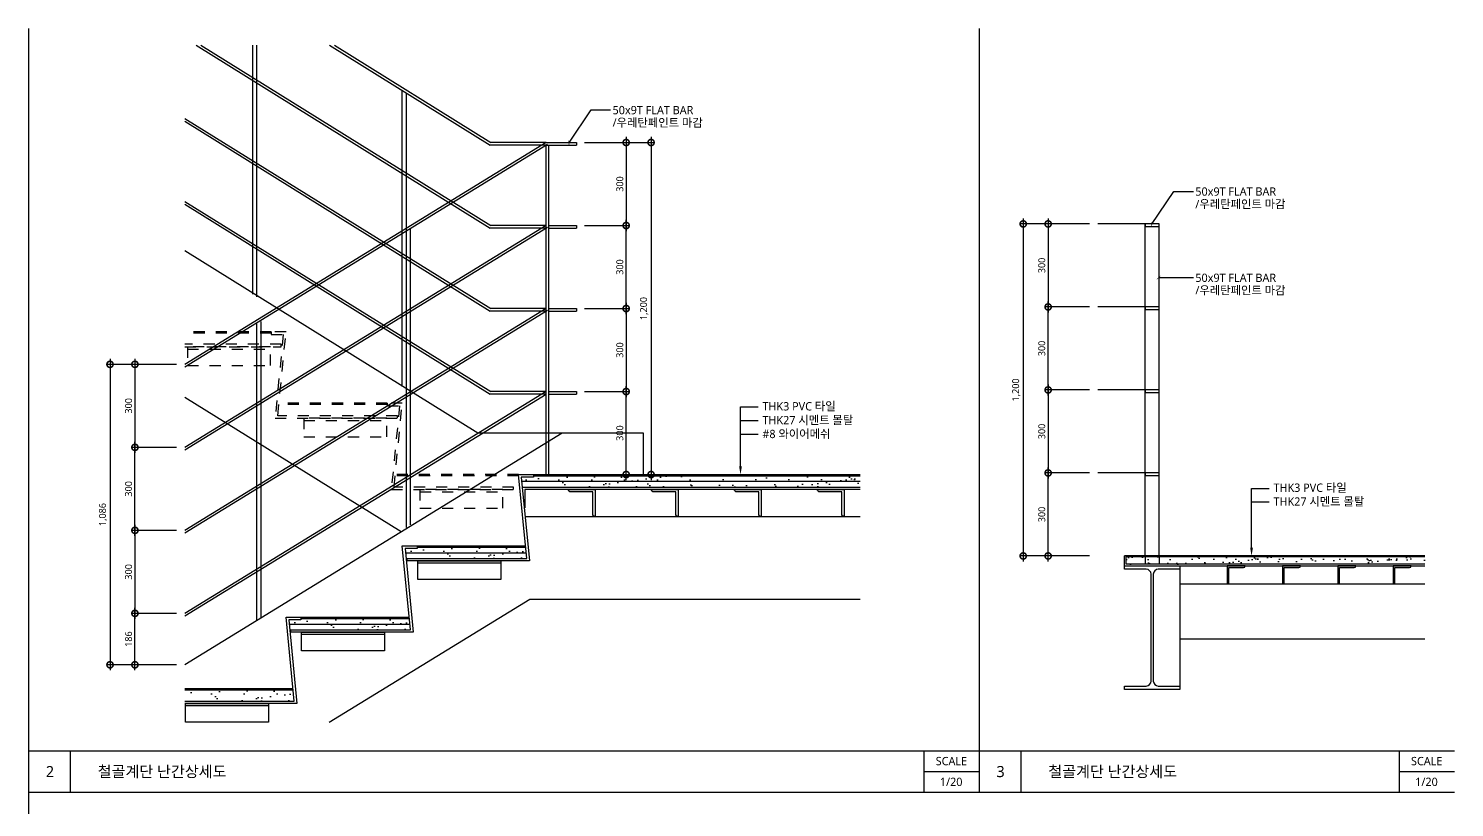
# Model space of a CAD drawing. Header units: millimetres. Extents: x 465 to 41696, y 198 to 5730.
# Drawn here: x 27412 to 32565, y 2915 to 5730 of the extents above; entities that cross this region are included whole.
import ezdxf
from ezdxf.enums import TextEntityAlignment as Align

# ---------------------------------------------------------------- set-up
doc = ezdxf.new("R2010")
doc.units = ezdxf.units.MM
doc.header["$LTSCALE"] = 200
for name, pattern in [('CEN', [62, 60, -1, 0, -1]), ('CEN-GAUN', [32.2, 30, -1, 0.2, -1]), ('HID', [2.3, 1.5, -0.8]), ('HIDDEN', [2, 1, -1])]:
    doc.linetypes.add(name, pattern=pattern)
doc.layers.get('DEFPOINTS').update_dxf_attribs({"color": 137})
for name, color, linetype in [('09GIRDER', 2, 'Continuous'), ('cen', 1, 'CEN'), ('DIM', 7, 'Continuous'), ('ELE-4', 4, 'Continuous'), ('ELE-6', 6, 'Continuous'), ('ELE-8', 8, 'Continuous'), ('FI', 6, 'Continuous'), ('FIN-5', 5, 'Continuous'), ('HAT', 8, 'Continuous'), ('HID', 6, 'HID'), ('S-253', 252, 'Continuous'), ('STEEL', 4, 'Continuous'), ('SYM-LEAD', 6, 'Continuous'), ('TABLE', 7, 'Continuous'), ('TEXT', 3, 'Continuous'), ('TXT-LINE', 6, 'Continuous'), ('X-ER', 15, 'ER-X')]:
    doc.layers.add(name, color=color, linetype=linetype)
doc.styles.add('arial', font='arial.ttf')
doc.styles.get("Standard").update_dxf_attribs({"font": 'arial.ttf'})
doc.styles.add('스타일1', font='malgun.ttf')
doc.linetypes.add('ER-X', pattern='A,10,-0.8,["X",Standard,S=0.6,R=0,X=-0.15,Y=-0.3],-0.8', length=11.6)
doc.dimstyles.new('CJA$0', dxfattribs={"dimscale": 300, "dimtxt": 2.7, "dimasz": 1, "dimexe": 2, "dimexo": 3, "dimgap": 1, "dimtad": 1, "dimdec": 0, "dimzin": 1, "dimdsep": 46, "dimtxsty": 'arial', "dimblk": 'DOT', "dimcen": 0.09, "dimdle": 1, "dimclrd": 256, "dimclre": 256, "dimclrt": 3, "dimadec": 0, "dimazin": 0, "dimtfac": 1, "dimtdec": 0, "dimtmove": 2, "dimatfit": 3, "dimldrblk": 'DOT', "dimfxl": 1, "dimtolj": 1, "dimtzin": 1, "dimarcsym": 0})
doc.dimstyles.new('DIM-QD 1', dxfattribs={"dimtxt": 3, "dimasz": 1.5, "dimexe": 1, "dimexo": 0, "dimgap": 1, "dimtad": 1, "dimdec": 3, "dimdsep": 46, "dimlunit": 6, "dimtxsty": '스타일1', "dimblk1": 'ARCHTICK', "dimblk2": 'ARCHTICK', "dimsah": 1, "dimcen": 0, "dimclrd": 256, "dimclre": 256, "dimclrt": 3, "dimazin": 2, "dimtfac": 1, "dimtdec": 3, "dimtix": 1, "dimtmove": 2, "dimatfit": 3, "dimldrblk": 'ARCHTICK', "dimfxl": 1, "dimtolj": 1, "dimtzin": 0, "dimarcsym": 0})

# ---------------------------------------------------------------- blocks, each defined once
blk = doc.blocks.new('_ARCHTICK')
at = {"color": 0, "linetype": 'ByBlock', "const_width": 0.15}
blk.add_lwpolyline([(-0.5, -0.5), (0.5, 0.5)], dxfattribs=at)
blk = doc.blocks.new('_DotSmall')
at = {"color": 0, "linetype": 'ByBlock', "const_width": 0.5}
blk.add_lwpolyline([(-0.0625, 0, 1), (0.0625, 0, 1)], format="xyb", close=True, dxfattribs=at)
blk = doc.blocks.new('*D197')
at = {"layer": 'DEFPOINTS', "color": 0, "transparency": 16777216}
for p in [(29391.99489179712, 5318.01862867798), (29391.99489179706, 4118.018628685216), (29661.99489179722, 4118.018628685216)]:
    blk.add_point(p, dxfattribs=at)
at = {"layer": 'DIM', "color": 7, "lineweight": -2, "transparency": 16777216}
for p, q in [((29421.99489179712, 5318.01862867798), (29671.99489179722, 5318.01862867798)), ((29661.99489179722, 5338.01862867798), (29661.99489179722, 4098.018628685216)), ((29421.99489179706, 4118.018628685216), (29671.99489179722, 4118.018628685216))]:
    blk.add_line(p, q, dxfattribs=at)
at = {"layer": 'DIM', "color": 7, "lineweight": -2, "transparency": 16777216, "xscale": 45, "yscale": 45, "zscale": 45}
for p, rotation in [((29661.99489179722, 5318.01862867798), 90), ((29661.99489179722, 4118.018628685216), 270)]:
    blk.add_blockref('_DotSmall', p, dxfattribs=dict(at, rotation=rotation))
at = {"layer": 'DIM', "color": 3, "transparency": 16777216, "insert": (29636.91337005808, 4718.018628681589), "char_height": 25, "attachment_point": 5, "rotation": 90, "style": '스타일1'}
blk.add_mtext('\\A1;1,200', dxfattribs=at)
blk = doc.blocks.new('_DOT')
at = {"color": 0, "linetype": 'ByBlock'}
blk.add_line((-0.5, 0), (-1, 0), dxfattribs=at)
at = {"color": 0, "linetype": 'ByBlock', "const_width": 0.5}
blk.add_lwpolyline([(-0.25, 0, 1), (0.25, 0, 1)], format="xyb", close=True, dxfattribs=at)
blk = doc.blocks.new('*D198')
at = {"layer": 'DEFPOINTS', "color": 0, "transparency": 16777216}
for p in [(29391.99489179712, 5318.01862867798), (29391.99489179712, 5018.01862867798), (29571.99489179722, 5018.01862867798)]:
    blk.add_point(p, dxfattribs=at)
at = {"layer": 'DIM', "color": 7, "lineweight": -2, "transparency": 16777216}
for p, q in [((29421.99489179712, 5318.01862867798), (29581.99489179722, 5318.01862867798)), ((29571.99489179722, 5338.01862867798), (29571.99489179722, 4998.01862867798)), ((29421.99489179712, 5018.01862867798), (29581.99489179722, 5018.01862867798))]:
    blk.add_line(p, q, dxfattribs=at)
at = {"layer": 'DIM', "color": 7, "lineweight": -2, "transparency": 16777216, "xscale": 45, "yscale": 45, "zscale": 45}
for p, rotation in [((29571.99489179722, 5318.01862867798), 90), ((29571.99489179722, 5018.01862867798), 270)]:
    blk.add_blockref('_DotSmall', p, dxfattribs=dict(at, rotation=rotation))
at = {"layer": 'DIM', "color": 3, "transparency": 16777216, "insert": (29549.07879125373, 5168.018628677971), "char_height": 25, "attachment_point": 5, "rotation": 90, "style": '스타일1'}
blk.add_mtext('\\A1;300', dxfattribs=at)
blk = doc.blocks.new('*D199')
at = {"layer": 'DEFPOINTS', "color": 0, "transparency": 16777216}
for p in [(29391.99489179712, 5018.018628677984), (29571.99489179724, 5018.018628677984), (29391.99489179712, 4718.018628677984)]:
    blk.add_point(p, dxfattribs=at)
at = {"layer": 'DIM', "color": 7, "lineweight": -2, "transparency": 16777216}
for p, q in [((29421.99489179712, 5018.018628677984), (29581.99489179724, 5018.018628677984)), ((29571.99489179724, 4698.018628677984), (29571.99489179724, 5038.018628677984)), ((29421.99489179712, 4718.018628677984), (29581.99489179724, 4718.018628677984))]:
    blk.add_line(p, q, dxfattribs=at)
at = {"layer": 'DIM', "color": 7, "lineweight": -2, "transparency": 16777216, "xscale": 45, "yscale": 45, "zscale": 45}
for p, rotation in [((29571.99489179724, 5018.018628677984), 90), ((29571.99489179724, 4718.018628677984), 270)]:
    blk.add_blockref('_DotSmall', p, dxfattribs=dict(at, rotation=rotation))
at = {"layer": 'DIM', "color": 3, "transparency": 16777216, "insert": (29549.07879125375, 4868.018628677974), "char_height": 25, "attachment_point": 5, "rotation": 90, "style": '스타일1'}
blk.add_mtext('\\A1;300', dxfattribs=at)
blk = doc.blocks.new('*D200')
at = {"layer": 'DEFPOINTS', "color": 0, "transparency": 16777216}
for p in [(29391.99489179712, 4718.018628677987), (29391.99489179712, 4418.018628677987), (29571.99489179725, 4418.018628677987)]:
    blk.add_point(p, dxfattribs=at)
at = {"layer": 'DIM', "color": 7, "lineweight": -2, "transparency": 16777216}
for p, q in [((29421.99489179712, 4718.018628677987), (29581.99489179725, 4718.018628677987)), ((29571.99489179725, 4738.018628677987), (29571.99489179725, 4398.018628677987)), ((29421.99489179712, 4418.018628677987), (29581.99489179725, 4418.018628677987))]:
    blk.add_line(p, q, dxfattribs=at)
at = {"layer": 'DIM', "color": 7, "lineweight": -2, "transparency": 16777216, "xscale": 45, "yscale": 45, "zscale": 45}
for p, rotation in [((29571.99489179725, 4718.018628677987), 90), ((29571.99489179725, 4418.018628677987), 270)]:
    blk.add_blockref('_DotSmall', p, dxfattribs=dict(at, rotation=rotation))
at = {"layer": 'DIM', "color": 3, "transparency": 16777216, "insert": (29549.07879125376, 4568.018628677978), "char_height": 25, "attachment_point": 5, "rotation": 90, "style": '스타일1'}
blk.add_mtext('\\A1;300', dxfattribs=at)
blk = doc.blocks.new('*D201')
at = {"layer": 'DEFPOINTS', "color": 0, "transparency": 16777216}
for p in [(29391.99489179712, 4418.018628677991), (29571.99489179727, 4418.018628677991), (29391.99489179712, 4118.018628677991)]:
    blk.add_point(p, dxfattribs=at)
at = {"layer": 'DIM', "color": 7, "lineweight": -2, "transparency": 16777216}
for p, q in [((29571.99489179727, 4098.018628677991), (29571.99489179727, 4438.018628677991)), ((29421.99489179712, 4418.018628677991), (29581.99489179727, 4418.018628677991)), ((29421.99489179712, 4118.018628677991), (29581.99489179727, 4118.018628677991))]:
    blk.add_line(p, q, dxfattribs=at)
at = {"layer": 'DIM', "color": 7, "lineweight": -2, "transparency": 16777216, "xscale": 45, "yscale": 45, "zscale": 45}
for p, rotation in [((29571.99489179727, 4418.018628677991), 90), ((29571.99489179727, 4118.018628677991), 270)]:
    blk.add_blockref('_DotSmall', p, dxfattribs=dict(at, rotation=rotation))
at = {"layer": 'DIM', "color": 3, "transparency": 16777216, "insert": (29549.07879125378, 4268.018628677982), "char_height": 25, "attachment_point": 5, "rotation": 90, "style": '스타일1'}
blk.add_mtext('\\A1;300', dxfattribs=at)
blk = doc.blocks.new('*D202')
at = {"layer": 'DEFPOINTS', "color": 0, "transparency": 16777216}
for p in [(27976.99489179712, 4516.344521541554), (27706.99489179713, 3430.530129110179), (27976.99489179716, 3430.530129110179)]:
    blk.add_point(p, dxfattribs=at)
at = {"layer": 'DIM', "color": 7, "lineweight": -2, "transparency": 16777216}
for p, q in [((27706.99489179713, 4536.344521541554), (27706.99489179713, 3410.530129110179)), ((27946.99489179712, 4516.344521541554), (27696.99489179713, 4516.344521541554)), ((27946.99489179716, 3430.530129110179), (27696.99489179713, 3430.530129110179))]:
    blk.add_line(p, q, dxfattribs=at)
at = {"layer": 'DIM', "color": 7, "lineweight": -2, "transparency": 16777216, "xscale": 45, "yscale": 45, "zscale": 45}
for p, rotation in [((27706.99489179713, 4516.344521541554), 90), ((27706.99489179713, 3430.530129110179), 270)]:
    blk.add_blockref('_DotSmall', p, dxfattribs=dict(at, rotation=rotation))
at = {"layer": 'DIM', "color": 3, "transparency": 16777216, "insert": (27681.913370058, 3973.437325325857), "char_height": 25, "attachment_point": 5, "rotation": 90, "style": '스타일1'}
blk.add_mtext('\\A1;1,086', dxfattribs=at)
blk = doc.blocks.new('*D203')
at = {"layer": 'DEFPOINTS', "color": 0, "transparency": 16777216}
for p in [(27976.99489179712, 4516.344521541554), (27796.99489179712, 4216.344521541554), (27976.99489179712, 4216.344521541554)]:
    blk.add_point(p, dxfattribs=at)
at = {"layer": 'DIM', "color": 7, "lineweight": -2, "transparency": 16777216}
for p, q in [((27796.99489179712, 4536.344521541554), (27796.99489179712, 4196.344521541554)), ((27946.99489179712, 4516.344521541554), (27786.99489179712, 4516.344521541554)), ((27946.99489179712, 4216.344521541554), (27786.99489179712, 4216.344521541554))]:
    blk.add_line(p, q, dxfattribs=at)
at = {"layer": 'DIM', "color": 7, "lineweight": -2, "transparency": 16777216, "xscale": 45, "yscale": 45, "zscale": 45}
for p, rotation in [((27796.99489179712, 4516.344521541554), 90), ((27796.99489179712, 4216.344521541554), 270)]:
    blk.add_blockref('_DotSmall', p, dxfattribs=dict(at, rotation=rotation))
at = {"layer": 'DIM', "color": 3, "transparency": 16777216, "insert": (27774.07879125363, 4366.344521541545), "char_height": 25, "attachment_point": 5, "rotation": 90, "style": '스타일1'}
blk.add_mtext('\\A1;300', dxfattribs=at)
blk = doc.blocks.new('*D204')
at = {"layer": 'DEFPOINTS', "color": 0, "transparency": 16777216}
for p in [(27796.99489179711, 4216.344521541558), (27976.99489179712, 4216.344521541558), (27976.99489179712, 3916.344521541558)]:
    blk.add_point(p, dxfattribs=at)
at = {"layer": 'DIM', "color": 7, "lineweight": -2, "transparency": 16777216}
for p, q in [((27796.99489179711, 3896.344521541558), (27796.99489179711, 4236.344521541558)), ((27946.99489179712, 4216.344521541558), (27786.99489179711, 4216.344521541558)), ((27946.99489179712, 3916.344521541558), (27786.99489179711, 3916.344521541558))]:
    blk.add_line(p, q, dxfattribs=at)
at = {"layer": 'DIM', "color": 7, "lineweight": -2, "transparency": 16777216, "xscale": 45, "yscale": 45, "zscale": 45}
for p, rotation in [((27796.99489179711, 4216.344521541558), 90), ((27796.99489179711, 3916.344521541558), 270)]:
    blk.add_blockref('_DotSmall', p, dxfattribs=dict(at, rotation=rotation))
at = {"layer": 'DIM', "color": 3, "transparency": 16777216, "insert": (27774.07879125362, 4066.344521541549), "char_height": 25, "attachment_point": 5, "rotation": 90, "style": '스타일1'}
blk.add_mtext('\\A1;300', dxfattribs=at)
blk = doc.blocks.new('*D205')
at = {"layer": 'DEFPOINTS', "color": 0, "transparency": 16777216}
for p in [(27976.99489179712, 3916.344521541561), (27796.99489179709, 3616.344521541561), (27976.99489179712, 3616.344521541561)]:
    blk.add_point(p, dxfattribs=at)
at = {"layer": 'DIM', "color": 7, "lineweight": -2, "transparency": 16777216}
for p, q in [((27946.99489179712, 3916.344521541561), (27786.99489179709, 3916.344521541561)), ((27796.99489179709, 3936.344521541561), (27796.99489179709, 3596.344521541561)), ((27946.99489179712, 3616.344521541561), (27786.99489179709, 3616.344521541561))]:
    blk.add_line(p, q, dxfattribs=at)
at = {"layer": 'DIM', "color": 7, "lineweight": -2, "transparency": 16777216, "xscale": 45, "yscale": 45, "zscale": 45}
for p, rotation in [((27796.99489179709, 3916.344521541561), 90), ((27796.99489179709, 3616.344521541561), 270)]:
    blk.add_blockref('_DotSmall', p, dxfattribs=dict(at, rotation=rotation))
at = {"layer": 'DIM', "color": 3, "transparency": 16777216, "insert": (27774.0787912536, 3766.344521541552), "char_height": 25, "attachment_point": 5, "rotation": 90, "style": '스타일1'}
blk.add_mtext('\\A1;300', dxfattribs=at)
blk = doc.blocks.new('*D206')
at = {"layer": 'DEFPOINTS', "color": 0, "transparency": 16777216}
for p in [(27796.99489179709, 3616.344521541565), (27976.99489179712, 3616.344521541565), (27976.99489179712, 3430.530129102954)]:
    blk.add_point(p, dxfattribs=at)
at = {"layer": 'DIM', "color": 7, "lineweight": -2, "transparency": 16777216}
for p, q in [((27946.99489179712, 3616.344521541565), (27786.99489179709, 3616.344521541565)), ((27796.99489179709, 3410.530129102954), (27796.99489179709, 3636.344521541565)), ((27946.99489179712, 3430.530129102954), (27786.99489179709, 3430.530129102954))]:
    blk.add_line(p, q, dxfattribs=at)
at = {"layer": 'DIM', "color": 7, "lineweight": -2, "transparency": 16777216, "xscale": 45, "yscale": 45, "zscale": 45}
for p, rotation in [((27796.99489179709, 3616.344521541565), 90), ((27796.99489179709, 3430.530129102954), 270)]:
    blk.add_blockref('_DotSmall', p, dxfattribs=dict(at, rotation=rotation))
at = {"layer": 'DIM', "color": 3, "transparency": 16777216, "insert": (27774.010856471, 3523.43732532225), "char_height": 25, "attachment_point": 5, "rotation": 90, "style": '스타일1'}
blk.add_mtext('\\A1;186', dxfattribs=at)
blk = doc.blocks.new('*D207')
at = {"layer": 'DEFPOINTS', "color": 0, "transparency": 16777216}
for p in [(31276.69775112414, 5023.792677081366), (31006.69775112411, 3823.792677088602), (31276.69775112419, 3823.792677088602)]:
    blk.add_point(p, dxfattribs=at)
at = {"layer": 'DIM', "color": 7, "lineweight": -2, "transparency": 16777216}
for p, q in [((31246.69775112414, 5023.792677081366), (30996.69775112411, 5023.792677081366)), ((31006.69775112411, 5043.792677081366), (31006.69775112411, 3803.792677088602)), ((31246.69775112419, 3823.792677088602), (30996.69775112411, 3823.792677088602))]:
    blk.add_line(p, q, dxfattribs=at)
at = {"layer": 'DIM', "color": 7, "lineweight": -2, "transparency": 16777216, "xscale": 45, "yscale": 45, "zscale": 45}
for p, rotation in [((31006.69775112411, 5023.792677081366), 90), ((31006.69775112411, 3823.792677088602), 270)]:
    blk.add_blockref('_DotSmall', p, dxfattribs=dict(at, rotation=rotation))
at = {"layer": 'DIM', "color": 3, "transparency": 16777216, "insert": (30981.61622938497, 4423.792677084974), "char_height": 25, "attachment_point": 5, "rotation": 90, "style": '스타일1'}
blk.add_mtext('\\A1;1,200', dxfattribs=at)
blk = doc.blocks.new('*D208')
at = {"layer": 'DEFPOINTS', "color": 0, "transparency": 16777216}
for p in [(31276.69775112414, 5023.792677081366), (31096.69775112411, 4723.792677081366), (31276.69775112414, 4723.792677081366)]:
    blk.add_point(p, dxfattribs=at)
at = {"layer": 'DIM', "color": 7, "lineweight": -2, "transparency": 16777216}
for p, q in [((31246.69775112414, 5023.792677081366), (31086.69775112411, 5023.792677081366)), ((31096.69775112411, 5043.792677081366), (31096.69775112411, 4703.792677081366)), ((31246.69775112414, 4723.792677081366), (31086.69775112411, 4723.792677081366))]:
    blk.add_line(p, q, dxfattribs=at)
at = {"layer": 'DIM', "color": 7, "lineweight": -2, "transparency": 16777216, "xscale": 45, "yscale": 45, "zscale": 45}
for p, rotation in [((31096.69775112411, 5023.792677081366), 90), ((31096.69775112411, 4723.792677081366), 270)]:
    blk.add_blockref('_DotSmall', p, dxfattribs=dict(at, rotation=rotation))
at = {"layer": 'DIM', "color": 3, "transparency": 16777216, "insert": (31073.78165058063, 4873.792677081356), "char_height": 25, "attachment_point": 5, "rotation": 90, "style": '스타일1'}
blk.add_mtext('\\A1;300', dxfattribs=at)
blk = doc.blocks.new('*D209')
at = {"layer": 'DEFPOINTS', "color": 0, "transparency": 16777216}
for p in [(31096.6977511241, 4723.79267708137), (31276.69775112414, 4723.79267708137), (31276.69775112414, 4423.79267708137)]:
    blk.add_point(p, dxfattribs=at)
at = {"layer": 'DIM', "color": 7, "lineweight": -2, "transparency": 16777216}
for p, q in [((31096.6977511241, 4403.79267708137), (31096.6977511241, 4743.79267708137)), ((31246.69775112414, 4723.79267708137), (31086.6977511241, 4723.79267708137)), ((31246.69775112414, 4423.79267708137), (31086.6977511241, 4423.79267708137))]:
    blk.add_line(p, q, dxfattribs=at)
at = {"layer": 'DIM', "color": 7, "lineweight": -2, "transparency": 16777216, "xscale": 45, "yscale": 45, "zscale": 45}
for p, rotation in [((31096.6977511241, 4723.79267708137), 90), ((31096.6977511241, 4423.79267708137), 270)]:
    blk.add_blockref('_DotSmall', p, dxfattribs=dict(at, rotation=rotation))
at = {"layer": 'DIM', "color": 3, "transparency": 16777216, "insert": (31073.78165058061, 4573.79267708136), "char_height": 25, "attachment_point": 5, "rotation": 90, "style": '스타일1'}
blk.add_mtext('\\A1;300', dxfattribs=at)
blk = doc.blocks.new('*D210')
at = {"layer": 'DEFPOINTS', "color": 0, "transparency": 16777216}
for p in [(31276.69775112414, 4423.792677081374), (31096.69775112408, 4123.792677081374), (31276.69775112414, 4123.792677081374)]:
    blk.add_point(p, dxfattribs=at)
at = {"layer": 'DIM', "color": 7, "lineweight": -2, "transparency": 16777216}
for p, q in [((31096.69775112408, 4443.792677081374), (31096.69775112408, 4103.792677081374)), ((31246.69775112414, 4423.792677081374), (31086.69775112408, 4423.792677081374)), ((31246.69775112414, 4123.792677081374), (31086.69775112408, 4123.792677081374))]:
    blk.add_line(p, q, dxfattribs=at)
at = {"layer": 'DIM', "color": 7, "lineweight": -2, "transparency": 16777216, "xscale": 45, "yscale": 45, "zscale": 45}
for p, rotation in [((31096.69775112408, 4423.792677081374), 90), ((31096.69775112408, 4123.792677081374), 270)]:
    blk.add_blockref('_DotSmall', p, dxfattribs=dict(at, rotation=rotation))
at = {"layer": 'DIM', "color": 3, "transparency": 16777216, "insert": (31073.7816505806, 4273.792677081364), "char_height": 25, "attachment_point": 5, "rotation": 90, "style": '스타일1'}
blk.add_mtext('\\A1;300', dxfattribs=at)
blk = doc.blocks.new('*D211')
at = {"layer": 'DEFPOINTS', "color": 0, "transparency": 16777216}
for p in [(31096.69775112407, 4123.792677081377), (31276.69775112414, 4123.792677081377), (31276.69775112414, 3823.792677081377)]:
    blk.add_point(p, dxfattribs=at)
at = {"layer": 'DIM', "color": 7, "lineweight": -2, "transparency": 16777216}
for p, q in [((31246.69775112414, 4123.792677081377), (31086.69775112407, 4123.792677081377)), ((31096.69775112407, 3803.792677081377), (31096.69775112407, 4143.792677081377)), ((31246.69775112414, 3823.792677081377), (31086.69775112407, 3823.792677081377))]:
    blk.add_line(p, q, dxfattribs=at)
at = {"layer": 'DIM', "color": 7, "lineweight": -2, "transparency": 16777216, "xscale": 45, "yscale": 45, "zscale": 45}
for p, rotation in [((31096.69775112407, 4123.792677081377), 90), ((31096.69775112407, 3823.792677081377), 270)]:
    blk.add_blockref('_DotSmall', p, dxfattribs=dict(at, rotation=rotation))
at = {"layer": 'DIM', "color": 3, "transparency": 16777216, "insert": (31073.78165058058, 3973.792677081367), "char_height": 25, "attachment_point": 5, "rotation": 90, "style": '스타일1'}
blk.add_mtext('\\A1;300', dxfattribs=at)

msp = doc.modelspace()

# ---------------------------------------------------------------- hatches: boundary and pattern name
at = {"layer": 'HAT'}
h = msp.add_hatch(dxfattribs=at)
h.set_pattern_fill('AR-SAND', color=256, scale=1.5, style=0)
h.set_pattern_definition([(37.49999999999999, (-85793.2874372846, -8635.113416139498), (-2.400046943976071, 73.41198559940136), [0, -57.91200000000001, 0, -64.77000000000001, 0, -61.91250000000001]), (7.499999999999999, (-85793.2874372846, -8635.113416139498), (67.42849247070039, 107.5237650852532), [0, -31.242, 0, -52.197, 0, -20.0025]), (327.5, (-85840.1504372846, -8635.113416139498), (118.6488555362187, 0.2155777017818538), [0, -19.05, 0, -68.58, 0, -89.535]), (317.5, (-85840.1504372846, -8635.113416139498), (114.5334678708446, 33.43939848858243), [0, -9.524999999999997, 0, -44.958, 0, -51.435])])
h.paths.add_polyline_path([(28780.68239179713, 3855.706128685159), (28780.68239179713, 3815.20612868499), (29208.275396075, 3815.20612868499), (29208.275396075, 3855.706128685149)])
h = msp.add_hatch(dxfattribs=at)
h.set_pattern_fill('AR-SAND', color=256, style=0)
h.set_pattern_definition([(37.50000000000001, (-45328.94880159697, -4506.42035280163), (-1.600031295984047, 48.94132373293424), [0, -38.608, 0, -43.18, 0, -41.275]), (7.499999999999999, (-45328.94880159697, -4506.42035280163), (44.95232831380026, 71.68251005683544), [0, -20.828, 0, -34.798, 0, -13.335]), (327.5, (-45360.19080159697, -4506.42035280163), (79.0992370241458, 0.1437184678545692), [0, -12.7, 0, -45.72, 0, -59.69]), (317.5, (-45360.19080159697, -4506.42035280163), (76.35564524722972, 22.29293232572162), [0, -6.349999999999998, 0, -29.972, 0, -34.29])])
h.paths.add_polyline_path([(31379.19775112413, 3820.792677081477), (31379.19775112413, 3793.792677081365), (32458.22001154724, 3793.792677081365), (32458.22001154724, 3820.79267708147)])
h = msp.add_hatch(dxfattribs=at)
h.set_pattern_fill('AR-SAND', color=256, scale=1.5, style=0)
h.set_pattern_definition([(37.49999999999999, (-86213.2874372846, -8892.925916139495), (-2.400046943976071, 73.41198559940136), [0, -57.91200000000001, 0, -64.77000000000001, 0, -61.91250000000001]), (7.499999999999999, (-86213.2874372846, -8892.925916139495), (67.42849247070039, 107.5237650852532), [0, -31.242, 0, -52.197, 0, -20.0025]), (327.5, (-86260.1504372846, -8892.925916139495), (118.6488555362187, 0.2155777017818538), [0, -19.05, 0, -68.58, 0, -89.535]), (317.5, (-86260.1504372846, -8892.925916139495), (114.5334678708446, 33.43939848858243), [0, -9.524999999999997, 0, -44.958, 0, -51.435])])
h.paths.add_polyline_path([(28360.68239179713, 3597.893628685165), (28360.68239179713, 3557.393628684996), (28788.275396075, 3557.393628684996), (28788.275396075, 3597.893628685154)])
h = msp.add_hatch(dxfattribs=at)
h.set_pattern_fill('AR-SAND', color=256, scale=1.5, style=0)
h.set_pattern_definition([(37.49999999999999, (-86633.2874372846, -9150.738416139495), (-2.400046943976071, 73.41198559940136), [0, -57.91200000000001, 0, -64.77000000000001, 0, -61.91250000000001]), (7.499999999999999, (-86633.2874372846, -9150.738416139495), (67.42849247070039, 107.5237650852532), [0, -31.242, 0, -52.197, 0, -20.0025]), (327.5, (-86680.1504372846, -9150.738416139495), (118.6488555362187, 0.2155777017818538), [0, -19.05, 0, -68.58, 0, -89.535]), (317.5, (-86680.1504372846, -9150.738416139495), (114.5334678708446, 33.43939848858243), [0, -9.524999999999997, 0, -44.958, 0, -51.435])])
h.paths.add_polyline_path([(27980.84299326292, 3340.081128685165), (27980.84299326292, 3299.581128684996), (28368.275396075, 3299.581128684996), (28368.275396075, 3340.081128685154)])
at = {"layer": 'X-ER', "ltscale": 0.2}
h = msp.add_hatch(dxfattribs=at)
h.set_pattern_fill('AR-SAND', color=15, scale=1.5, style=0)
h.set_pattern_definition([(37.49999999999999, (-85377.52002341978, -8377.300916139178), (-2.400046943976071, 73.41198559940136), [0, -57.91200000000001, 0, -64.77000000000001, 0, -61.91250000000001]), (7.499999999999999, (-85377.52002341978, -8377.300916139178), (67.42849247070039, 107.5237650852532), [0, -31.242, 0, -52.197, 0, -20.0025]), (327.5, (-85424.3830234198, -8377.300916139178), (118.6488555362187, 0.2155777017818538), [0, -19.05, 0, -68.58, 0, -89.535]), (317.5, (-85424.3830234198, -8377.300916139178), (114.5334678708446, 33.43939848858243), [0, -9.524999999999997, 0, -44.958, 0, -51.435])])
h.paths.add_polyline_path([(29196.44980566193, 4113.518628685481), (29196.44980566193, 4073.018628685312), (30416.32155527362, 4073.018628685312), (30416.32155527362, 4113.518628685471)])

# ---------------------------------------------------------------- linework, layer by layer
at = {"layer": '09GIRDER'}
msp.add_lwpolyline([(31373.19775112413, 3353.792677081365), (31450.69775112413, 3353.792677081365, 0.4142135623730935), (31468.69775112413, 3371.792677081365), (31468.69775112413, 3757.792677081365, 0.414213562373095), (31450.69775112413, 3775.792677081365), (31373.19775112413, 3775.792677081365), (31373.19775112413, 3787.792677081365), (31572.19775112413, 3787.792677081365), (31572.19775112413, 3775.792677081365), (31494.69775112413, 3775.792677081365, 0.414213562373095), (31476.69775112413, 3757.792677081365), (31476.69775112413, 3371.792677081365, 0.414213562373095), (31494.69775112413, 3353.792677081365), (31572.19775112413, 3353.792677081365), (31572.19775112413, 3341.792677081365), (31373.19775112413, 3341.792677081365)], format="xyb", close=True, dxfattribs=at)
at = {"layer": 'cen', "linetype": 'CEN-GAUN', "ltscale": 0.05}
for p, q in [((31497.69775112413, 5023.792677081365), (31276.69775112413, 5023.792677081365)), ((31497.69775112413, 4723.792677081365), (31276.69775112413, 4723.792677081365)), ((31497.69775112413, 4423.792677081365), (31276.69775112413, 4423.792677081365)), ((31497.69775112413, 4123.792677081365), (31276.69775112413, 4123.792677081365))]:
    msp.add_line(p, q, dxfattribs=at)
at = {"layer": 'ELE-4'}
for points in [[(31447.69775112413, 5014.792677081365), (31497.69775112413, 5014.792677081365), (31497.69775112413, 5023.792677081365), (31447.69775112413, 5023.792677081365)], [(31447.69775112413, 4714.792677081365), (31497.69775112413, 4714.792677081365), (31497.69775112413, 4723.792677081365), (31447.69775112413, 4723.792677081365)], [(31447.69775112413, 4414.792677081365), (31497.69775112413, 4414.792677081365), (31497.69775112413, 4423.792677081365), (31447.69775112413, 4423.792677081365)], [(31447.69775112413, 4114.792677081365), (31497.69775112413, 4114.792677081365), (31497.69775112413, 4123.792677081365), (31447.69775112413, 4123.792677081365)]]:
    msp.add_lwpolyline(points, close=True, dxfattribs=at)
at = {"layer": 'ELE-6', "color": 8}
for p, q in [((28017.7246609166, 5669.4014675254), (29080.42628287346, 5009.018628677943)), ((28034.77625462093, 5669.401467525401), (29082.99489180747, 5018.018628677943)), ((28222.99489179712, 4769.370039247907), (28222.99489179709, 5669.4014675254)), ((28237.99489179711, 4760.11077998847), (28237.99489179711, 5669.4014675254)), ((28500.49081992744, 5669.4014675254), (29080.42628287346, 5309.018628677943)), ((28517.54241363176, 5669.4014675254), (29082.99489180747, 5318.018628677943)), ((28762.99489179712, 4436.036705914535), (28762.99489179709, 5504.972905647093)), ((28777.99489179711, 4426.777446655098), (28777.99489179711, 5495.713646387829)), ((27976.99489179711, 5405.307896597943), (29082.99489180747, 4718.018628677943)), ((27976.99489179711, 5394.711714542059), (29080.42628287346, 4709.018628677943)), ((29282.99489178651, 5309.018628677943), (29080.42628287346, 5309.018628677943)), ((29282.99489178651, 5318.018628677943), (29082.99489180747, 5318.018628677943)), ((27976.99489179711, 5105.307896597943), (29082.99489180747, 4418.018628677943)), ((27976.99489179711, 5094.711714542062), (29080.42628287346, 4409.018628677943)), ((29282.99489178651, 5009.018628677943), (29080.42628287346, 5009.018628677943)), ((29282.99489178651, 5018.018628677943), (29082.99489180747, 5018.018628677943)), ((29282.99489178651, 4709.018628677943), (29080.42628287346, 4709.018628677943)), ((29282.99489178651, 4718.018628677943), (29082.99489180747, 4718.018628677943)), ((29282.99489178651, 4409.018628677943), (29080.42628287346, 4409.018628677943)), ((29282.99489178651, 4418.018628677943), (29082.99489180747, 4418.018628677943))]:
    msp.add_line(p, q, dxfattribs=at)
at = {"layer": 'ELE-6'}
for p, q in [((29282.99489178639, 5318.018628677978), (27976.99489179711, 4516.344521541552)), ((29287.72231462054, 5310.360203686681), (27976.99489179711, 4505.767750604331)), ((29282.99489178639, 5318.018628677978), (29391.99489179711, 5318.018628677978)), ((29282.99489179711, 4118.018628684728), (29282.99489179699, 5307.44204144999)), ((29285.5489631065, 5309.018628677978), (29391.99489179711, 5309.018628677978)), ((29291.99489179711, 4118.018628684728), (29291.99489179711, 5309.018628677978)), ((29391.99489179711, 5318.018628677978), (29391.99489179711, 5309.018628677978)), ((29282.99489178639, 5018.018628677978), (27976.99489179711, 4216.344521541555)), ((29287.72231462054, 5010.360203686681), (27976.99489179711, 4205.767750604285)), ((28792.99489179711, 3936.036705914616), (28792.99489179711, 5004.972905647581)), ((29291.99489179711, 5018.018628677978), (29391.99489179711, 5018.018628677978)), ((29291.99489179711, 5009.018628677978), (29391.99489179711, 5009.018628677978)), ((29391.99489179711, 5018.018628677978), (29391.99489179711, 5009.018628677978)), ((31447.69775112413, 3823.792677081365), (31447.69775112413, 5023.792677081365)), ((31497.69775112413, 3823.792677081365), (31497.69775112413, 5023.792677081365)), ((28777.99489179711, 3926.777446655135), (28777.99489179711, 4995.713646388073)), ((29282.99489178639, 4718.018628677978), (27976.99489179711, 3916.344521541552)), ((29287.72231462054, 4710.360203686681), (27976.99489179711, 3905.767750604219)), ((29291.99489179711, 4718.018628677978), (29391.99489179711, 4718.018628677978)), ((29291.99489179711, 4709.018628677978), (29391.99489179711, 4709.018628677978)), ((29391.99489179711, 4718.018628677978), (29391.99489179711, 4709.018628677978)), ((28237.99489179711, 3593.444113321763), (28237.99489179711, 4662.380313054701)), ((28252.99489179711, 3602.703372581243), (28252.99489179711, 4671.639572314209)), ((29282.99489178639, 4418.018628677978), (27976.99489179711, 3616.34452154155)), ((29282.99489179711, 4407.44204144999), (27976.99489179711, 3605.767934306964)), ((29291.99489179711, 4418.018628677978), (29391.99489179711, 4418.018628677978)), ((29291.99489179711, 4409.018628677978), (29391.99489179711, 4409.018628677978)), ((29391.99489179711, 4418.018628677978), (29391.99489179711, 4409.018628677978)), ((29341.33979293381, 4268.01862868481), (29035.87258956139, 4268.01862868481)), ((31572.19775112413, 3787.792677081365), (31572.19775112413, 3341.792677081365)), ((28499.22896337826, 3223.081128684985), (29224.0725997421, 3668.018628685203))]:
    msp.add_line(p, q, dxfattribs=at)
msp.add_lwpolyline([(29634.56783426032, 4118.01862868481), (29634.56783426032, 4268.01862868481), (29341.33979293381, 4268.01862868481), (27976.99489179711, 3430.530129102952)], dxfattribs=at)
at = {"layer": 'ELE-8', "color": 253, "linetype": 'HIDDEN', "ltscale": 0.2}
for p, q in [((28288.99489179711, 4633.643628685222), (27976.99489179711, 4633.643628685222)), ((28288.99489179711, 4629.143628685222), (27976.99489179711, 4629.143628685222)), ((28325.30739179708, 4588.643628685228), (27976.99489179711, 4588.643628685223)), ((28342.99489179711, 4633.643628685222), (28288.99489179711, 4633.643628685222)), ((28288.99489179711, 4633.643628685222), (28288.99489179711, 4624.643628685222)), ((28288.99489179711, 4624.643628685222), (28333.06938969696, 4624.643628685222)), ((28333.06938969696, 4624.643628685222), (28303.38188969693, 4321.831128685217)), ((28313.30739179708, 4330.831128685217), (28342.99489179711, 4633.643628685222)), ((28325.30739179708, 4579.643628685228), (28325.30739179708, 4588.643628685228)), ((27976.99489179711, 4579.643628685223), (28325.30739179708, 4579.643628685228)), ((28745.30739179708, 4330.831128685228), (28313.30739179708, 4330.831128685222)), ((28708.99489179711, 4371.331128685222), (28317.27798003241, 4371.331128685222)), ((28708.99489179711, 4375.831128685222), (28317.71915650298, 4375.831128685222)), ((28762.99489179711, 4375.831128685222), (28708.99489179711, 4375.831128685222)), ((28708.99489179711, 4375.831128685222), (28708.99489179711, 4366.831128685222)), ((28708.99489179711, 4366.831128685222), (28753.06938969696, 4366.831128685222)), ((28753.06938969696, 4366.831128685222), (28723.38188969693, 4064.018628685217)), ((28733.30739179708, 4073.018628685217), (28762.99489179711, 4375.831128685222)), ((28745.30739179708, 4321.831128685228), (28745.30739179708, 4330.831128685228)), ((28303.38188969693, 4321.831128685222), (28745.30739179708, 4321.831128685228)), ((29165.30739179708, 4073.018628685228), (28733.30739179708, 4073.018628685222)), ((29183.43606826767, 4113.518628685222), (28737.27798003241, 4113.518628685222)), ((29182.99489179708, 4118.018628685222), (28737.71915650298, 4118.018628685222)), ((29165.30739179708, 4064.018628685228), (29165.30739179708, 4073.018628685228)), ((28723.38188969693, 4064.018628685222), (29165.30739179708, 4064.018628685228))]:
    msp.add_line(p, q, dxfattribs=at)
for points in [[(28286.83333607475, 4512.143628685222), (28286.83333607475, 4579.643628685222), (27986.83333607475, 4579.643628685222), (27986.83333607475, 4512.143628685222)], [(28706.83333607475, 4254.331128685222), (28706.83333607475, 4321.831128685222), (28406.83333607475, 4321.831128685222), (28406.83333607475, 4254.331128685222)], [(29126.83333607475, 3996.518628685222), (29126.83333607475, 4064.018628685222), (28826.83333607475, 4064.018628685222), (28826.83333607475, 3996.518628685222)]]:
    msp.add_lwpolyline(points, close=True, dxfattribs=at)
for points in [[(27986.83333607475, 4570.643628685222), (28286.83333607475, 4570.643628685222)], [(28406.83333607475, 4312.831128685222), (28706.83333607475, 4312.831128685222)], [(28826.83333607475, 4055.018628685222), (29126.83333607475, 4055.018628685222)]]:
    msp.add_lwpolyline(points, dxfattribs=at)
at = {"layer": 'ELE-8'}
for points in [[(28819.15644751946, 3738.706128684985), (28819.15644751946, 3806.206128684985), (29119.15644751946, 3806.206128684985), (29119.15644751946, 3738.706128684985)], [(28399.15644751946, 3480.893628684985), (28399.15644751946, 3548.393628684985), (28699.15644751946, 3548.393628684985), (28699.15644751946, 3480.893628684985)], [(27979.15644751946, 3223.081128684985), (27979.15644751946, 3290.581128684985), (28279.15644751946, 3290.581128684985), (28279.15644751946, 3223.081128684985)]]:
    msp.add_lwpolyline(points, close=True, dxfattribs=at)
for points in [[(29119.15644751946, 3797.206128684985), (28819.15644751946, 3797.206128684985)], [(28699.15644751946, 3539.393628684985), (28399.15644751946, 3539.393628684985)], [(28279.15644751946, 3281.581128684985), (27979.15644751946, 3281.581128684985)]]:
    msp.add_lwpolyline(points, dxfattribs=at)
at = {"layer": 'FI'}
for p, q in [((29035.87258956139, 4268.018628684805), (27976.99489179711, 4926.03548372431)), ((28758.76375391471, 3910.410569018971), (27976.99489179711, 4396.224076192259)), ((29224.0725997421, 3668.018628685225), (30417.11862711425, 3668.018628685143)), ((31572.19775112413, 3523.792677081365), (32458.37794248963, 3523.792677081365))]:
    msp.add_line(p, q, dxfattribs=at)
at = {"layer": 'FIN-5'}
for p, q in [((28816.99489179711, 3860.206128684985), (29208.27062709123, 3860.206128684985)), ((28816.99489179711, 3855.706128684985), (29208.7118035618, 3855.706128684985)), ((28396.99489179711, 3602.393628684985), (28788.27062709123, 3602.393628684985)), ((28396.99489179711, 3597.893628684985), (28788.7118035618, 3597.893628684985)), ((27976.99489179711, 3344.581128684985), (28368.27062709123, 3344.581128684985)), ((27976.99489179711, 3340.081128684985), (28368.7118035618, 3340.081128684985))]:
    msp.add_line(p, q, dxfattribs=at)
for points in [[(29236.99489179711, 4118.018628685225), (30417.11862711425, 4118.018628685143)], [(29236.99489179711, 4113.518628685225), (30417.11862711425, 4113.518628685146)], [(32458.37794248963, 3823.792677081365), (31379.19775112413, 3823.792677081365)], [(32458.37794248963, 3820.792677081365), (31379.19775112413, 3820.792677081365)]]:
    msp.add_lwpolyline(points, dxfattribs=at)
at = {"layer": 'HID'}
for p, q in [((31447.69775112413, 3823.792677081365), (31447.69775112413, 3793.792677081801)), ((31497.69775112413, 3823.792677081803), (31497.69775112413, 3793.792677081803))]:
    msp.add_line(p, q, dxfattribs=at)
at = {"layer": 'S-253'}
msp.add_line((31572.19775112419, 3722.792677081045), (32458.37794248963, 3722.792677081045), dxfattribs=at)
msp.add_lwpolyline([(29205.49489179702, 3966.51862868517), (30417.11862711425, 3966.518628685039)], dxfattribs=at)
at = {"layer": 'STEEL'}
for p, q in [((29212.68239179713, 3815.206128684979), (29182.99489179711, 4118.018628684985)), ((29182.99489179711, 4118.018628684985), (29236.99489179711, 4118.018628684985)), ((29236.99489179711, 4109.018628684985), (29192.92039389725, 4109.018628684985)), ((29192.92039389725, 4109.018628684985), (29222.60789389728, 3806.206128684979)), ((29236.99489179711, 4118.018628684985), (29236.99489179711, 4109.018628684985)), ((28792.68239179713, 3557.393628684979), (28762.99489179711, 3860.206128684985)), ((28762.99489179711, 3860.206128684985), (28816.99489179711, 3860.206128684985)), ((28816.99489179711, 3851.206128684985), (28772.92039389725, 3851.206128684985)), ((28772.92039389725, 3851.206128684985), (28802.60789389728, 3548.393628684979)), ((28780.68239179713, 3806.20612868499), (28780.68239179713, 3815.20612868499)), ((28780.68239179713, 3815.20612868499), (29212.68239179713, 3815.206128684985)), ((28816.99489179711, 3860.206128684985), (28816.99489179711, 3851.206128684985)), ((31373.19775112413, 3787.792677081365), (31373.19775112413, 3823.792677081365)), ((29222.60789389728, 3806.206128684985), (28780.68239179713, 3806.20612868499)), ((28372.68239179713, 3299.581128684979), (28342.99489179711, 3602.393628684985)), ((28342.99489179711, 3602.393628684985), (28396.99489179711, 3602.393628684985)), ((28396.99489179711, 3593.393628684985), (28352.92039389725, 3593.393628684985)), ((28352.92039389725, 3593.393628684985), (28382.60789389728, 3290.581128684979)), ((28360.68239179713, 3548.39362868499), (28360.68239179713, 3557.39362868499)), ((28360.68239179713, 3557.39362868499), (28792.68239179713, 3557.393628684985)), ((28396.99489179711, 3602.393628684985), (28396.99489179711, 3593.393628684985)), ((28802.60789389728, 3548.393628684985), (28360.68239179713, 3548.39362868499)), ((27976.99489179711, 3299.58112868499), (28372.68239179713, 3299.581128684985)), ((28382.60789389728, 3290.581128684985), (27976.99489179711, 3290.58112868499))]:
    msp.add_line(p, q, dxfattribs=at)
for points in [[(29196.44980566193, 4073.018628685312), (30417.11862711425, 4073.0186286852)], [(30417.11862711425, 4064.0186286852), (29205.49489179711, 4064.018628685312), (29205.49489179711, 3998.018628685312)], [(31379.19775112413, 3823.784794006147), (31373.19775112413, 3823.792677081365)], [(32458.37794248963, 3793.792677081365), (31379.19775112413, 3793.792677081365), (31379.19775112413, 3823.792677081365)], [(31373.19775112413, 3787.792677081365), (32458.37794248963, 3787.792677081365)]]:
    msp.add_lwpolyline(points, dxfattribs=at)
for points in [[(29362.68239180237, 4064.018628685012), (29460.18239180237, 4064.018628685012), (29460.18239180237, 3966.518628685012, -0.4142135624640211), (29451.18239180237, 3975.518628685012), (29451.18239180237, 4055.018628685012), (29371.68239180237, 4055.018628685012, -0.414213562373095), (29362.68239180237, 4064.018628685012), (29362.68239180237, 4064.018628685012)], [(29662.68239180237, 4064.018628685012), (29760.18239180237, 4064.018628685012), (29760.18239180237, 3966.518628685012, -0.4142135624640211), (29751.18239180237, 3975.518628685012), (29751.18239180237, 4055.018628685012), (29671.68239180237, 4055.018628685012, -0.414213562373095), (29662.68239180237, 4064.018628685012), (29662.68239180237, 4064.018628685012)], [(29962.68239180237, 4064.018628685012), (30060.18239180237, 4064.018628685012), (30060.18239180237, 3966.518628685012, -0.4142135624640211), (30051.18239180237, 3975.518628685012), (30051.18239180237, 4055.018628685012), (29971.68239180237, 4055.018628685012, -0.414213562373095), (29962.68239180237, 4064.018628685012), (29962.68239180237, 4064.018628685012)], [(30262.68239180237, 4064.018628685012), (30360.18239180237, 4064.018628685012), (30360.18239180237, 3966.518628685012, -0.4142135624640211), (30351.18239180237, 3975.518628685012), (30351.18239180237, 4055.018628685012), (30271.68239180237, 4055.018628685012, -0.414213562373095), (30262.68239180237, 4064.018628685012), (30262.68239180237, 4064.018628685012)], [(31808.98941778709, 3787.792677081045), (31743.98941778709, 3787.792677081045), (31743.98941778709, 3722.792677081045, 0.4142135624640211), (31749.98941778709, 3728.792677081045), (31749.98941778709, 3781.792677081045), (31802.98941778709, 3781.792677081045, 0.414213562373095), (31808.98941778709, 3787.792677081045), (31808.98941778709, 3787.792677081045)], [(32008.98941778709, 3787.792677081045), (31943.98941778709, 3787.792677081045), (31943.98941778709, 3722.792677081045, 0.4142135624640211), (31949.98941778709, 3728.792677081045), (31949.98941778709, 3781.792677081045), (32002.98941778709, 3781.792677081045, 0.414213562373095), (32008.98941778709, 3787.792677081045), (32008.98941778709, 3787.792677081045)], [(32208.98941778709, 3787.792677081045), (32143.98941778709, 3787.792677081045), (32143.98941778709, 3722.792677081045, 0.4142135624640211), (32149.98941778709, 3728.792677081045), (32149.98941778709, 3781.792677081045), (32202.98941778709, 3781.792677081045, 0.414213562373095), (32208.98941778709, 3787.792677081045), (32208.98941778709, 3787.792677081045)], [(32408.98941778709, 3787.792677081045), (32343.98941778709, 3787.792677081045), (32343.98941778709, 3722.792677081045, 0.4142135624640211), (32349.98941778709, 3728.792677081045), (32349.98941778709, 3781.792677081045), (32402.98941778709, 3781.792677081045, 0.414213562373095), (32408.98941778709, 3787.792677081045), (32408.98941778709, 3787.792677081045)]]:
    msp.add_lwpolyline(points, format="xyb", dxfattribs=at)
at = {"layer": 'SYM-LEAD', "color": 6}
for points in [[(29985.12250564876, 4148.018628685518), (29985.12250564876, 4362.183239728737), (30049.13358564321, 4362.183239728737)], [(31831.75937714113, 3853.792677081712), (31831.75937714113, 4067.957288124931), (31895.77045713559, 4067.957288124931)]]:
    msp.add_lwpolyline(points, dxfattribs=at)
for points in [[(29990.12250564876, 4148.018628685518), (29985.12250564876, 4118.018628685518), (29980.12250564876, 4148.018628685518)], [(31836.75937714113, 3853.792677081712), (31831.75937714113, 3823.792677081712), (31826.75937714113, 3853.792677081712)]]:
    msp.add_solid(points, dxfattribs=at)
at = {"layer": 'TABLE', "color": 3}
for p, q in [((27412.49999999999, 5730.000000004809), (27412.49999999999, 210.000000004944)), ((30847.49999999999, 5730.000000004802), (30847.49999999999, 2970.000000004873)), ((27412.49999999999, 2970.000000004875), (32564.99999999999, 2970.000000004875))]:
    msp.add_line(p, q, dxfattribs=at)
at = {"layer": 'TABLE', "color": 4}
for p, q in [((27412.49999999999, 3120.000000004875), (32564.99999999999, 3120.000000004875)), ((27562.49999999993, 3120.000000004875), (27562.49999999993, 2970.000000004875)), ((30647.49999999997, 3120.000000004991), (30647.49999999997, 2970.000000004933)), ((30997.49999999993, 3120.000000004875), (30997.49999999993, 2970.000000004875)), ((32364.99999999997, 3120.000000004991), (32364.99999999997, 2970.000000004933)), ((30647.49999999997, 3045.000000004933), (30847.49999999997, 3045.000000004933)), ((32364.99999999997, 3045.000000004933), (32564.99999999997, 3045.000000004933))]:
    msp.add_line(p, q, dxfattribs=at)
at = {"layer": 'TXT-LINE'}
for points in [[(30049.13358564321, 4312.183239728737), (29985.12250564876, 4312.183240558989)], [(30049.13358499468, 4262.183239728737), (29985.12250500024, 4262.183240558989)], [(31895.77045713559, 4017.957288124931), (31831.75937714113, 4017.957288955184)]]:
    msp.add_lwpolyline(points, dxfattribs=at)
at = {"layer": 'X-ER', "color": 15, "ltscale": 0.07}
for p, q in [((28774.44000174039, 3835.706128684985), (29208.7118035618, 3835.706128684985)), ((28354.44000174039, 3577.893628684985), (28788.7118035618, 3577.893628684985))]:
    msp.add_line(p, q, dxfattribs=at)
msp.add_lwpolyline([(29194.44000174036, 4093.518628685228), (30417.11862711425, 4093.518628685146)], dxfattribs=at)

# ---------------------------------------------------------------- texts
at = {"layer": 'TEXT', "color": 3, "style": '스타일1'}
for s, p in [('50x9T FLAT BAR', (29522.90341338716, 5420.112926632489)), ('/우레탄페인트 마감', (29522.90341338716, 5374.822521336629)), ('50x9T FLAT BAR', (31628.60627271418, 5125.886975035875)), ('/우레탄페인트 마감', (31628.60627271418, 5080.596569740015)), ('50x9T FLAT BAR', (31628.60627271418, 4814.168699778302)), ('/우레탄페인트 마감', (31628.60627271418, 4768.87829448244)), ('THK3 PVC 타일', (30064.31701195147, 4349.727405740906)), ('THK27 시멘트 몰탈', (30064.31701195147, 4299.727405740906)), ('#8 와이어메쉬', (30064.31701130295, 4249.727405740906))]:
    msp.add_text(s, height=30, dxfattribs=at).set_placement(p)
at = {"layer": 'TEXT', "style": '스타일1'}
for s, p in [('THK3 PVC 타일', (31910.95388344384, 4055.5014541371)), ('THK27 시멘트 몰탈', (31910.95388344384, 4005.5014541371))]:
    msp.add_text(s, height=30, dxfattribs=at).set_placement(p)
for s, p in [('SCALE', (30747.17900815213, 3082.510190222398)), ('SCALE', (32464.67900815213, 3082.510190222398)), ('1/20', (30746.32608695651, 3007.428668483204)), ('1/20', (32463.82608695651, 3007.428668483204))]:
    msp.add_text(s, height=30, dxfattribs=at).set_placement(p, align=Align.MIDDLE_CENTER)
at = {"layer": 'TEXT', "color": 6, "style": '스타일1'}
for s, p in [('2', (27489.93342391301, 3044.565217396172)), ('3', (30924.93342391301, 3044.565217396172))]:
    msp.add_text(s, height=40, dxfattribs=at).set_placement(p, align=Align.MIDDLE_CENTER)
at = {"layer": 'TEXT', "style": '스타일1'}
for p in [(27662.49999999993, 3044.904891309197), (31097.49999999993, 3044.904891309197)]:
    msp.add_text('철골계단 난간상세도', height=40, dxfattribs=at).set_placement(p, align=Align.MIDDLE_LEFT)

# ---------------------------------------------------------------- dimensions: what is measured, and where the dimension line sits
at = {"layer": 'DIM'}
for base, p1, p2, angle, picture, middle in [((29661.99489179722, 4118.018628685216), (29391.99489179711, 5318.018628677978), (29391.99489179705, 4118.018628685214), 90, '*D197', (29636.91337005808, 4718.018628681589)), ((29571.99489179722, 5018.01862867798), (29391.99489179711, 5318.018628677978), (29391.99489179711, 5018.018628677978), 90, '*D198', (29549.07879125373, 5168.018628677971)), ((29571.99489179724, 5018.018628677984), (29391.99489179711, 4718.018628677982), (29391.99489179711, 5018.018628677982), 270, '*D199', (29549.07879125375, 4868.018628677974)), ((31006.69775112411, 3823.792677088602), (31276.69775112413, 5023.792677081365), (31276.69775112418, 3823.792677088601), 90, '*D207', (30981.61622938497, 4423.792677084974)), ((31096.69775112411, 4723.792677081366), (31276.69775112413, 5023.792677081365), (31276.69775112413, 4723.792677081365), 90, '*D208', (31073.78165058063, 4873.792677081356)), ((31096.6977511241, 4723.79267708137), (31276.69775112413, 4423.792677081368), (31276.69775112413, 4723.792677081368), 270, '*D209', (31073.78165058061, 4573.79267708136)), ((29571.99489179725, 4418.018628677987), (29391.99489179711, 4718.018628677985), (29391.99489179711, 4418.018628677985), 90, '*D200', (29549.07879125376, 4568.018628677978)), ((27706.99489179713, 3430.530129110179), (27976.99489179711, 4516.344521541552), (27976.99489179715, 3430.530129110177), 90, '*D202', (27681.913370058, 3973.437325325857)), ((27796.99489179712, 4216.344521541554), (27976.99489179711, 4516.344521541552), (27976.99489179711, 4216.344521541552), 90, '*D203', (27774.07879125363, 4366.344521541545)), ((29571.99489179727, 4418.018628677991), (29391.99489179711, 4118.018628677989), (29391.99489179711, 4418.018628677989), 270, '*D201', (29549.07879125378, 4268.018628677982)), ((31096.69775112408, 4123.792677081374), (31276.69775112413, 4423.792677081372), (31276.69775112413, 4123.792677081372), 90, '*D210', (31073.7816505806, 4273.792677081364)), ((27796.99489179711, 4216.344521541558), (27976.99489179711, 3916.344521541556), (27976.99489179711, 4216.344521541556), 270, '*D204', (27774.07879125362, 4066.344521541549)), ((31096.69775112407, 4123.792677081377), (31276.69775112413, 3823.792677081376), (31276.69775112413, 4123.792677081376), 270, '*D211', (31073.78165058058, 3973.792677081367)), ((27796.99489179709, 3616.344521541561), (27976.99489179711, 3916.34452154156), (27976.99489179711, 3616.34452154156), 90, '*D205', (27774.0787912536, 3766.344521541552)), ((27796.99489179709, 3616.344521541565), (27976.99489179711, 3430.530129102952), (27976.99489179711, 3616.344521541563), 270, '*D206', (27774.010856471, 3523.43732532225))]:
    dim = msp.add_linear_dim(base=base, p1=p1, p2=p2, angle=angle, dimstyle='CJA$0', override={"dimscale": 10, "dimtxt": 2.5, "dimasz": 4.5, "dimexe": 1, "dimzin": 8, "dimlunit": 6, "dimtxsty": '스타일1', "dimblk1": 'DotSmall', "dimblk2": 'DotSmall', "dimsah": 1, "dimcen": 1, "dimdle": 2, "dimclrd": 7, "dimclre": 7, "dimtix": 1, "dimfxl": 2, "dimtzin": 0}, dxfattribs=at)
    dim.commit()
    dim.dimension.update_dxf_attribs({"geometry": picture, "text_midpoint": middle})

# ---------------------------------------------------------------- leaders
at = {"layer": 'SYM-LEAD'}
for points in [[(29364.6350864406, 5315.609458433345), (29445.77700759159, 5435.759049994763), (29515.77700759159, 5435.759049994763)], [(31470.33794576762, 5021.383506836732), (31551.47986691861, 5141.533098398149), (31621.47986691861, 5141.533098398149)]]:
    msp.add_leader(points, dimstyle='DIM-QD 1', override={"dimscale": 5, "dimasz": 2.5, "dimtad": 0, "dimclrd": 6}, dxfattribs=at)
at = {"layer": 'SYM-LEAD', "color": 6}
msp.add_leader([(31495.91785039529, 4829.814823140574), (31572.65903146315, 4829.814823140574), (31621.47986691861, 4829.814823140574)], dimstyle='DIM-QD 1', override={"dimscale": 5, "dimasz": 2.5, "dimtad": 0, "dimclrd": 6}, dxfattribs=at)

doc.saveas('drawing.dxf')
